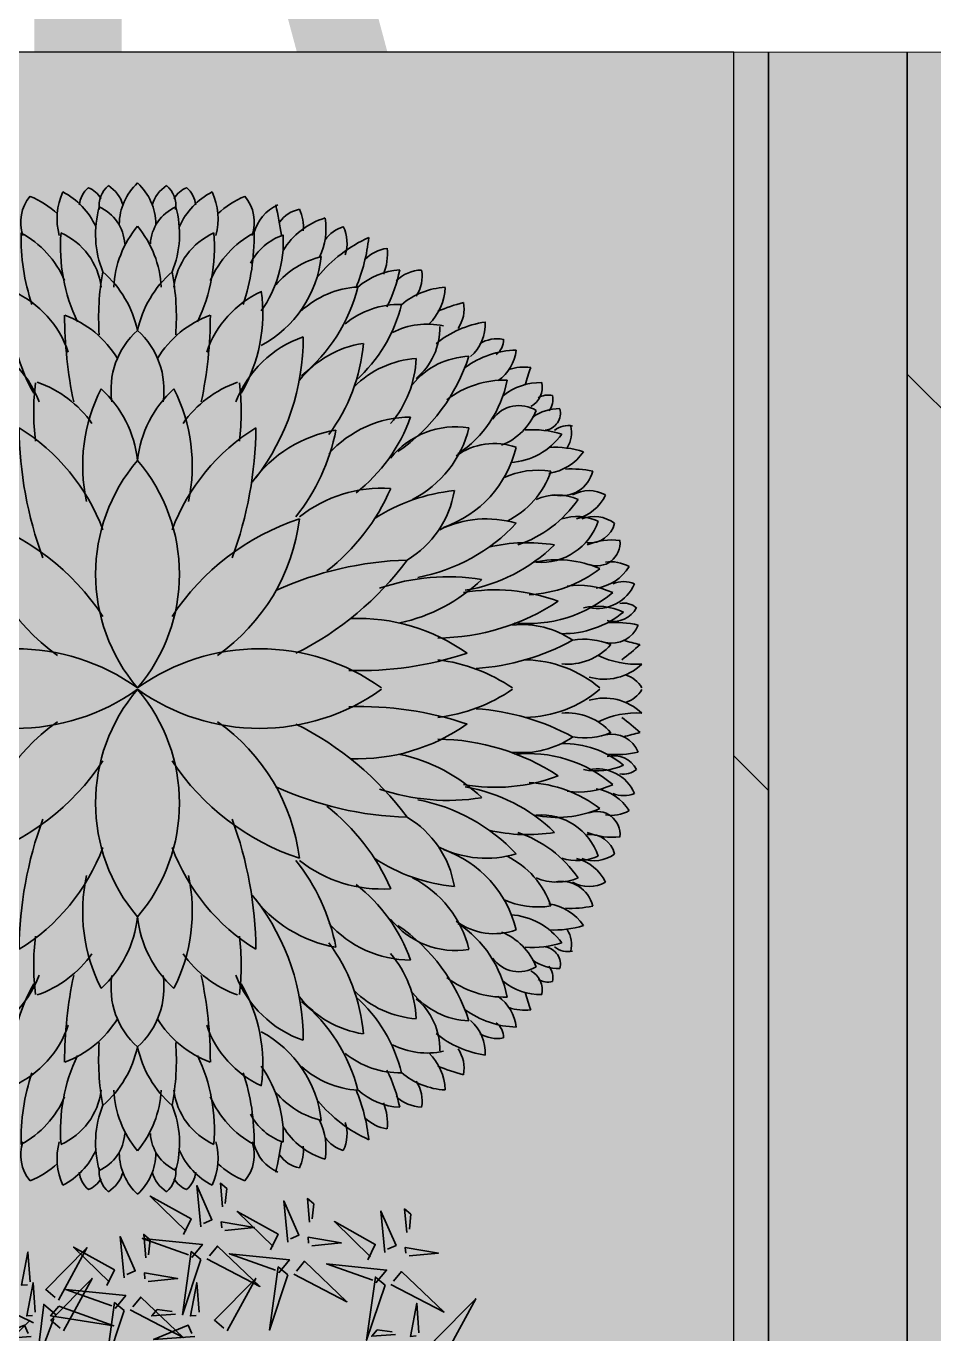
# Model space of a CAD drawing. Header units: millimetres. Extents: x -176651 to 424033, y -469666 to 486614.
# Drawn here: x 220899 to 221314, y 66338 to 66937 of the extents above; entities that cross this region are included whole.
import ezdxf

# ---------------------------------------------------------------- set-up
doc = ezdxf.new("R2010")
doc.units = ezdxf.units.MM
doc.linetypes.add('1625W-Roof Plan$0$DASHED', pattern=[0.75, 0.5, -0.25])
for name, color, linetype in [('1625_West Villa$0$ad-Elevation 10', 8, 'Continuous'), ('1625_West Villa$0$ad-Verandah', 8, 'Continuous'), ('1625W-Roof Plan$0$ad-Secondary Roof', 8, 'Continuous'), ('ad-Plinth', 8, 'Continuous'), ('ad-Verandah', 33, 'Continuous')]:
    doc.layers.add(name, color=color, linetype=linetype)
doc.layers.add('1625_West Villa$0$ad-Landscape', color=8, linetype='Continuous', lineweight=35)

# ---------------------------------------------------------------- blocks, each defined once
blk = doc.blocks.new('zw$F00C')
at = {"layer": 'ad-Verandah', "lineweight": 9}
blk.add_lwpolyline([(0, 13620), (-1520, 13620), (-1520, 8645), (0, 8645)], close=True, dxfattribs=at)
blk = doc.blocks.new('zw$898C')
at = {"layer": 'ad-Plinth', "ltscale": 5}
blk.add_blockref('zw$F00C', (30903.46, -375453.88), dxfattribs=at)
blk = doc.blocks.new('1625_West Villa$0$bamboo')
at = {"layer": '1625_West Villa$0$ad-Landscape', "color": 62}
for points in [[(-240.7, -1085.3), (-274.6, -1114.5), (-294.1, -954.6), (-248, -1076.9)], [(-60.1, -1097.9), (-109.5, -950.3), (-85.9, -1119.2), (-60.1, -1097.9)], [(-302.5, -1064.9), (-343.7, -1085.5), (-406.8, -977.8), (-311, -1072.1)], [(-308.2, -1029.1), (-418.5, -1020.8), (-326.4, -1059.4), (-316.7, -1036.4)], [(-222.2, -1043.5), (-145.8, -1183.9), (-256.1, -1072.6), (-230.7, -1050.8)], [(-44.4, -1099.5), (97.5, -1025.9), (-15.9, -1134), (-37.3, -1108.1)], [(128.7, -1029.1), (18.4, -1020.8), (110.5, -1059.4), (120.2, -1036.4)], [(214.7, -1043.5), (291.1, -1183.9), (180.8, -1072.6), (206.2, -1050.8)], [(376.8, -1193.4), (327.4, -1045.8), (350.9, -1214.7), (376.8, -1193.4)], [(636.2, -1166.1), (586.8, -1018.5), (610.3, -1187.4), (636.2, -1166.1)], [(663.7, -1034), (600.7, -1029.3), (615.2, -1046.2), (655.2, -1041.3)], [(-234.6, -1109.5), (-88.1, -1057.2), (-256.5, -1084.1), (-234.6, -1109.5)], [(-297.3, -1093.3), (-303.3, -1172), (-320.3, -1083.6), (-304.5, -1084.8)], [(-84.4, -1103.5), (-56, -1138), (-216.2, -1154.2), (-93.1, -1110.6)], [(76.6, -1088.6), (13.6, -1083.8), (28.1, -1100.8), (68.1, -1095.8)], [(144.7, -1234.3), (95.3, -1086.7), (118.8, -1255.6), (144.7, -1234.3)], [(139.6, -1093.3), (133.6, -1172), (116.6, -1083.6), (132.3, -1084.8)], [(-235.8, -1125.3), (-159.4, -1265.7), (-269.7, -1154.4), (-244.3, -1132.6)], [(392.5, -1194.9), (534.4, -1121.4), (420.9, -1229.4), (399.6, -1203.5)], [(-310.9, -1175.1), (-316.9, -1253.9), (-334, -1165.5), (-318.2, -1166.6)], [(-106.2, -1164.9), (-86.3, -1206.5), (-195.3, -1267.4), (-99.1, -1173.5)], [(-60.5, -1185.2), (-71, -1295.3), (-30.6, -1204), (-53.4, -1193.8)], [(3.9, -1175.6), (82.5, -1183.2), (-6.2, -1198.4), (-4.7, -1182.7)], [(160.4, -1235.8), (302.3, -1162.3), (188.8, -1270.3), (167.5, -1244.4)], [(611.8, -1171.7), (640.3, -1206.2), (480.1, -1222.4), (603.2, -1178.8)], [(352.4, -1199), (380.9, -1233.5), (220.7, -1249.7), (343.8, -1206.1)], [(120.3, -1239.9), (148.8, -1274.4), (-11.4, -1290.6), (111.7, -1247)], [(-2.1, -1238.5), (-8.1, -1301.4), (9.1, -1287.1), (5, -1247.1)], [(590.1, -1233.1), (609.9, -1274.7), (501, -1335.5), (597.2, -1241.7)], [(635.8, -1253.4), (625.3, -1363.4), (665.7, -1272.1), (642.9, -1262)], [(330.7, -1260.4), (350.5, -1301.9), (241.6, -1362.8), (337.8, -1269)], [(376.4, -1280.6), (365.9, -1390.7), (406.3, -1299.4), (383.5, -1289.3)], [(440.8, -1271), (519.4, -1278.6), (430.7, -1293.8), (432.2, -1278.1)], [(98.6, -1301.3), (118.4, -1342.9), (9.5, -1403.7), (105.7, -1309.9)], [(144.3, -1321.5), (133.8, -1431.6), (174.2, -1340.3), (151.4, -1330.2)], [(208.7, -1311.9), (287.3, -1319.5), (198.6, -1334.7), (200.1, -1319)], [(694.2, -1306.6), (688.2, -1369.5), (705.4, -1355.3), (701.3, -1315.3)], [(434.8, -1333.9), (428.8, -1396.8), (446, -1382.6), (441.9, -1342.5)], [(202.7, -1374.8), (196.7, -1437.7), (213.9, -1423.5), (209.8, -1383.4)]]:
    blk.add_lwpolyline(points, dxfattribs=at)
at = {"layer": '1625_West Villa$0$ad-Landscape', "color": 76}
for points in [[(801.8, -988.9), (878.2, -1129.3), (767.9, -1018.1), (793.3, -996.2)], [(726.7, -1038.7), (720.7, -1117.5), (703.7, -1029.1), (719.4, -1030.3)], [(651.9, -1167.6), (793.8, -1094.1), (680.3, -1202.1), (659, -1176.3)], [(700.2, -1243.7), (778.8, -1251.3), (690.1, -1266.6), (691.6, -1250.8)]]:
    blk.add_lwpolyline(points, dxfattribs=at)
blk = doc.blocks.new('1625_West Villa$0$A$C7DA81DBD')
at = {"layer": '1625_West Villa$0$ad-Landscape'}
for centre, radius, start, end in [((4.147, 8.318), 0.227, 130.9335, 187.2728), ((3.83, 8.236), 0.305, 17.0973, 56.395), ((4.567, 8.16), 0.477, 132.7387, 179.5624), ((3.602, 8.179), 0.342, 140.1793, 198.6746), ((3.063, 7.709), 0.743, 47.0323, 68.1406), ((4.101, 8.21), 0.535, 155.1905, 195.2068), ((3.338, 7.896), 0.606, 24.0272, 62.7305), ((3.977, 8.301), 0.225, 130.8443, 173.759), ((3.752, 8.272), 0.214, 30.4156, 68.83), ((4.728, 8.08), 0.838, 164.1327, 202.2774), ((3.777, 7.981), 0.359, 3.0513, 66.2944), ((4.915, 7.589), 0.873, 140.3941, 176.9962), ((5.028, 8.053), 1.765, 178.7548, 198.6115), ((2.873, 7.365), 0.824, 23.2196, 61.7797), ((5.053, 7.972), 1.458, 175.3381, 205.5558), ((3.37, 7.569), 0.57, 6.6723, 66.2687), ((5.983, 7.38), 2.067, 169.3214, 184.0479), ((3.367, 7.085), 0.895, 11.9619, 49.2113), ((4.538, 7.416), 1.349, 172.2305, 210.013), ((2.838, 6.81), 0.868, 18.6878, 65.2839), ((7.132, 7.397), 3.502, 179.9824, 192.0052), ((3.329, 6.578), 0.874, 31.4049, 69.8192), ((4.696, 6.77), 0.676, 132.165, 188.6083), ((2.546, 6.334), 0.932, 21.0147, 71.0085), ((5.353, 6.584), 1.983, 172.8697, 187.1303), ((3.099, 5.955), 0.928, 34.9166, 71.0505), ((5.216, 6.13), 1.434, 153.1598, 192.1138), ((3.296, 6.073), 0.953, 6.2214, 47.7369), ((2.351, 4.995), 1.708, 20.4746, 58.3718), ((6.505, 6.477), 3.258, 180.4864, 200.1425), ((5.367, 5.219), 1.476, 139.5678, 220.4322), ((4.521, 5.887), 1.654, 187.071, 234.8541), ((2.238, 3.734), 2.052, 33.3645, 71.7788), ((3.217, 2.824), 1.766, 54.4662, 125.5338)]:
    blk.add_arc(centre, radius, start, end, dxfattribs=at)
at = {"layer": '1625_West Villa$0$ad-Landscape', "color": 76}
for centre, radius, start, end in [((3.92, 8.16), 0.477, 0.4376, 47.2613), ((4.657, 8.236), 0.305, 123.605, 162.9027), ((4.339, 8.318), 0.227, 352.7272, 49.0665), ((4.734, 8.272), 0.214, 111.17, 149.5844), ((5.149, 7.896), 0.606, 117.2695, 155.9728), ((4.509, 8.301), 0.225, 6.241, 49.1557), ((4.386, 8.21), 0.535, 344.7932, 24.8095), ((5.424, 7.709), 0.743, 111.8594, 132.9677), ((4.884, 8.179), 0.342, 341.3254, 39.8207), ((4.71, 7.981), 0.359, 113.7056, 176.9487), ((3.759, 8.08), 0.838, 337.7226, 15.8673), ((5.57, 7.999), 0.358, 114.3218, 165.6204), ((-1.623, 6.928), 7.168, 9.1667, 11.2403), ((5.658, 8.025), 0.269, 101.0401, 144.9578), ((5.296, 8.143), 0.343, 353.8947, 25.1777), ((3.571, 7.589), 0.873, 3.0038, 39.6059), ((6.003, 7.618), 0.625, 106.9117, 148.7423), ((5.277, 8.125), 0.552, 334.5471, 9.5144), ((5.116, 7.569), 0.57, 113.7313, 173.3277), ((3.433, 7.972), 1.458, 334.4442, 4.6619), ((5.613, 7.365), 0.824, 118.2203, 156.7804), ((3.459, 8.053), 1.765, 341.3885, 1.2452), ((5.626, 7.611), 0.488, 108.8174, 152.5625), ((4.454, 8.019), 1.016, 324.8498, 3.0189), ((6.688, 6.955), 1.205, 114.4744, 140.3824), ((6.065, 7.855), 0.302, 107.3992, 143.6788), ((5.695, 8.006), 0.311, 341.2129, 26.1809), ((4.709, 8.207), 1.488, 337.2926, 354.0275), ((6.401, 7.61), 0.356, 99.6308, 133.1371), ((5.936, 7.906), 0.41, 336.3892, 7.6723), ((4.822, 8), 0.974, 298.3444, 353.5331), ((5.967, 7.177), 0.735, 103.908, 139.6134), ((5.119, 7.085), 0.895, 130.7887, 168.0381), ((2.503, 7.38), 2.067, 355.9521, 10.6786), ((6.483, 7.199), 0.581, 93.3251, 131.6636), ((5.158, 8.051), 1.32, 333.7814, 348.0611), ((6.646, 7.449), 0.329, 92.3146, 133.7549), ((6.349, 7.724), 0.289, 325.3594, 10.9222), ((5.648, 6.81), 0.868, 114.7161, 161.3122), ((3.948, 7.416), 1.349, 329.987, 7.7695), ((4.731, 7.978), 1.408, 309.2482, 345.9132), ((6.139, 6.872), 0.764, 93.1884, 132.6145), ((6.865, 7.013), 0.621, 93.0667, 130.2241), ((6.372, 7.651), 0.461, 314.4168, 357.6352), ((6.451, 6.759), 0.73, 88.9494, 129.1849), ((5.257, 7.78), 1.242, 311.6019, 346.473), ((7.289, 6.26), 1.281, 103.7152, 113.8565), ((6.702, 7.45), 0.289, 325.3594, 10.9222), ((5.157, 6.578), 0.874, 110.1808, 148.5951), ((1.354, 7.397), 3.502, 347.9948, 0.0176), ((3.79, 6.77), 0.676, 351.3917, 47.835), ((6.679, 6.679), 0.643, 77.6145, 116.9239), ((6.242, 7.287), 0.544, 309.3196, 1.7514), ((7.298, 6.487), 0.863, 98.6128, 128.9762), ((6.797, 7.325), 0.372, 312.039, 2.3981), ((5.941, 6.334), 0.932, 108.9915, 158.9853), ((3.701, 7.206), 1.936, 322.5885, 0.2685), ((6.269, 6.324), 0.846, 98.5709, 141.5072), ((4.685, 7.277), 1.463, 322.928, 355.4603), ((7.268, 6.926), 0.274, 78.7338, 122.0246), ((7.172, 7.188), 0.15, 306.1904, 2.5297), ((5.572, 7.514), 1.53, 304.2544, 342.4095), ((7.056, 6.407), 0.645, 92.2183, 140.8436), ((7.448, 6.345), 0.759, 91.415, 126.1567), ((7.076, 7.142), 0.356, 304.2819, 353.793), ((6.645, 6.215), 0.821, 94.0733, 134.8771), ((5.69, 7.069), 0.898, 319.4924, 357.6991), ((7.498, 6.563), 0.399, 82.2727, 109.059), ((8.954, 6.436), 1.496, 159.5864, 165.4463), ((5.387, 5.955), 0.928, 108.9495, 145.0834), ((3.133, 6.584), 1.983, 352.8697, 7.1303), ((7.331, 6.057), 0.795, 88.4481, 127.5281), ((6.41, 7.032), 0.96, 303.4494, 349.1419), ((7.63, 6.342), 0.488, 88.4011, 129.1706), ((7.462, 6.792), 0.186, 299.0055, 11.7638), ((5.19, 6.073), 0.953, 132.2631, 173.7786), ((3.27, 6.13), 1.434, 347.8862, 26.8402), ((7.697, 6.557), 0.168, 76.8191, 120.1098), ((7.568, 6.693), 0.17, 323.7235, 9.2863), ((7.453, 6.365), 0.273, 57.8448, 144.6011), ((7.791, 6.233), 0.379, 89.0458, 126.1809), ((7.653, 6.576), 0.148, 278.297, 13.9033), ((6.544, 5.613), 0.927, 90.1716, 138.2607), ((5.2, 7.022), 1.425, 308.2279, 340.2669), ((7.11, 6.791), 0.525, 291.9719, 338.1743), ((6.135, 4.995), 1.708, 121.6282, 159.5254), ((1.981, 6.477), 3.258, 339.8575, 359.5136), ((6.099, 5.346), 1.102, 99.7318, 143.9609), ((4.256, 6.754), 1.688, 321.4367, 348.9715), ((6.918, 5.764), 0.695, 80.6567, 141.7175), ((6.137, 6.667), 0.921, 297.1177, 346.3316), ((7.347, 6.73), 0.573, 273.6266, 324.2365), ((7.567, 5.641), 0.793, 71.9877, 94.4337), ((7.866, 6.286), 0.183, 77.9287, 128.8575), ((7.656, 6.411), 0.239, 327.6824, 13.2452), ((6.502, 6.512), 0.955, 289.2599, 346.2572), ((7.245, 5.774), 0.544, 70.202, 126.221), ((7.751, 5.473), 0.814, 72.4778, 93.2362), ((3.12, 5.219), 1.476, 319.5678, 40.4322), ((7.637, 6.498), 0.437, 278.927, 325.2152), ((7.613, 5.388), 0.705, 81.247, 114.3965), ((7.032, 6.318), 0.727, 296.203, 341.3292), ((7.81, 6.149), 0.271, 257.551, 346.3454), ((7.889, 5.226), 0.879, 77.9266, 92.9974), ((6.296, 4.831), 1.111, 86.0484, 128.3502), ((4.747, 6.643), 1.772, 307.9554, 336.5901), ((7.056, 4.425), 1.503, 95.6253, 123.1332), ((6.084, 6.056), 0.836, 300.6803, 350.6952), ((7.115, 6.425), 1.015, 288.9376, 325.3584), ((7.774, 5.441), 0.443, 66.5632, 113.4368), ((8.042, 5.642), 0.279, 60.3623, 119.6377), ((7.846, 6.043), 0.37, 283.9638, 334.6363), ((6.248, 3.734), 2.052, 108.2212, 146.6355), ((3.965, 5.887), 1.654, 305.1459, 352.929), ((6.314, 6.693), 1.53, 280.88, 316.8447), ((7.178, 4.791), 0.892, 73.6401, 116.0812), ((7.637, 5.826), 0.508, 265.6371, 341.6343), ((7.942, 5.275), 0.428, 65.5975, 107.5893), ((8.086, 5.419), 0.285, 53.2838, 111.6454), ((8.049, 5.695), 0.213, 263.9314, 347.1466), ((8.234, 4.962), 0.544, 82.7166, 112.3542), ((6.764, 6.473), 1.411, 279.6586, 314.4053), ((7.522, 4.057), 1.427, 80.7451, 103.0431), ((8.11, 5.482), 0.193, 249.404, 5.8133), ((6.598, 2.448), 2.891, 91.7421, 114.3259), ((4.426, 6.873), 2.589, 296.3796, 323.6291), ((7.772, 4.425), 0.914, 66.6856, 101.9827), ((8.226, 5.008), 0.314, 60.8349, 98.4067), ((6.855, 3.425), 1.771, 80.79, 108.9313), ((6.158, 6.193), 1.415, 281.8912, 313.8777), ((7.486, 6.11), 1.065, 272.7479, 307.4895), ((8.049, 5.482), 0.386, 278.1128, 328.8491), ((7.249, 3.557), 1.529, 69.608, 99.927), ((7.532, 5.895), 1.093, 263.8281, 310.4783), ((7.958, 4.448), 0.678, 65.2948, 98.4443), ((8.107, 5.278), 0.348, 259.2126, 336.0816), ((8.333, 4.921), 0.235, 66.9546, 113.0454), ((6.75, 6.553), 1.873, 270.6495, 303.447), ((8.333, 4.809), 0.166, 49.7168, 100.6456), ((6.096, 3.256), 1.59, 54.6574, 92.1931), ((7.823, 5.52), 0.803, 269.2102, 309.3859), ((8.111, 4.422), 0.526, 65.037, 102.6088), ((8.25, 5.034), 0.214, 255.3103, 332.8065), ((7.477, 4.034), 0.76, 55.7746, 95.8794), ((8.234, 4.876), 0.238, 256.9971, 338.7719), ((8.264, 3.924), 0.887, 77.5296, 94.4585), ((6.965, 6.369), 1.948, 273.7396, 298.8178), ((7.86, 4.946), 0.486, 264.4297, 318.861), ((8.004, 4.104), 0.567, 66.9564, 100.106), ((7.295, 5.881), 1.72, 306.4839, 313.13), ((8.73, 5.884), 1.285, 251.9995, 258.3628), ((5.27, 2.824), 1.766, 54.4662, 125.5338), ((6.107, 7.288), 2.882, 268.2827, 288.3895), ((8.441, 5.194), 0.734, 243.983, 273.5711), ((6.596, 3.086), 1.423, 55.6803, 82.958), ((7.484, 3.489), 1.009, 49.8945, 88.7438), ((8.17, 4.791), 0.456, 253.7631, 313.9118), ((8.289, 4.155), 0.224, 28.4336, 74.6891), ((3.217, 5.686), 1.766, 234.4662, 305.5338), ((5.367, 3.292), 1.476, 139.5678, 220.4322), ((3.12, 3.292), 1.476, 319.5678, 40.4322), ((5.27, 5.686), 1.766, 234.4662, 305.5338), ((6.596, 5.425), 1.423, 277.042, 304.3197), ((7.484, 5.021), 1.009, 271.2562, 310.1055), ((8.289, 4.356), 0.224, 285.3109, 331.5664), ((6.107, 1.222), 2.882, 71.6105, 91.7173), ((6.965, 2.141), 1.948, 61.1822, 86.2604), ((8.17, 3.72), 0.456, 46.0882, 106.2369), ((4.521, 2.623), 1.654, 125.1459, 172.929), ((3.965, 2.623), 1.654, 7.071, 54.8541), ((7.86, 3.564), 0.486, 41.139, 95.5703), ((8.441, 3.316), 0.734, 86.4289, 116.017), ((7.295, 2.629), 1.72, 46.87, 53.5161), ((4.426, 1.638), 2.589, 36.3709, 63.6204), ((6.096, 5.254), 1.59, 267.8069, 305.3426), ((8.004, 4.407), 0.567, 259.894, 293.0436), ((8.234, 3.634), 0.238, 21.2281, 103.0029), ((8.73, 2.626), 1.285, 101.6372, 108.0005), ((6.75, 1.957), 1.873, 56.553, 89.3505), ((7.477, 4.476), 0.76, 264.1206, 304.2254), ((7.823, 2.99), 0.803, 50.6141, 90.7898), ((2.238, 4.776), 2.052, 288.2212, 326.6355), ((6.248, 4.776), 2.052, 213.3645, 251.7788), ((6.158, 2.317), 1.415, 46.1223, 78.1088), ((7.532, 2.615), 1.093, 49.5217, 96.1719), ((8.264, 4.586), 0.887, 265.5415, 282.4704), ((8.25, 3.476), 0.214, 27.1935, 104.6897), ((8.111, 4.088), 0.526, 257.3912, 294.963), ((8.107, 3.233), 0.348, 23.9184, 100.7874), ((8.333, 3.701), 0.166, 259.3544, 310.2832), ((6.598, 6.063), 2.891, 245.6741, 268.2579), ((7.249, 4.953), 1.529, 260.073, 290.392), ((6.764, 2.037), 1.411, 45.5947, 80.3414), ((7.486, 2.401), 1.065, 52.5105, 87.2521), ((7.958, 4.063), 0.678, 261.5557, 294.7052), ((6.855, 5.085), 1.771, 251.0687, 279.21), ((6.314, 1.817), 1.53, 43.1553, 79.12), ((8.049, 3.028), 0.386, 31.1509, 81.8872), ((8.333, 3.59), 0.235, 246.9546, 293.0454), ((4.747, 1.868), 1.772, 23.4099, 52.0446), ((7.772, 4.085), 0.914, 258.0173, 293.3144), ((7.637, 2.685), 0.508, 18.3657, 94.3629), ((8.11, 3.029), 0.193, 354.1867, 110.596), ((8.226, 3.502), 0.314, 261.5933, 299.1651), ((6.505, 2.033), 3.258, 159.8575, 179.5136), ((1.981, 2.033), 3.258, 0.4864, 20.1425), ((6.084, 2.454), 0.836, 9.3048, 59.3197), ((7.522, 4.454), 1.427, 256.9569, 279.2549), ((7.115, 2.086), 1.015, 34.6416, 71.0624), ((8.234, 3.548), 0.544, 247.6458, 277.2834), ((8.049, 2.816), 0.213, 12.8534, 96.0686), ((2.351, 3.515), 1.708, 301.6282, 339.5254), ((6.135, 3.515), 1.708, 200.4746, 238.3718), ((7.178, 3.719), 0.892, 243.9188, 286.3599), ((6.502, 1.998), 0.955, 13.7428, 70.7401), ((8.086, 3.092), 0.285, 248.3546, 306.7162), ((4.256, 1.756), 1.688, 11.0285, 38.5633), ((6.296, 3.68), 1.111, 231.6498, 273.9516), ((7.056, 4.085), 1.503, 236.8668, 264.3747), ((7.032, 2.193), 0.727, 18.6708, 63.797), ((7.942, 3.235), 0.428, 252.4107, 294.4025), ((7.846, 2.468), 0.37, 25.3637, 76.0362), ((5.216, 2.38), 1.434, 167.8862, 206.8402), ((3.27, 2.38), 1.434, 333.1598, 12.1138), ((6.137, 1.843), 0.921, 13.6684, 62.8823), ((7.774, 3.069), 0.443, 246.5632, 293.4368), ((5.2, 1.488), 1.425, 19.7331, 51.7721), ((7.81, 2.361), 0.271, 13.6546, 102.449), ((8.042, 2.868), 0.279, 240.3623, 299.6377), ((6.099, 3.165), 1.102, 216.0391, 260.2682), ((3.701, 1.304), 1.936, 359.7315, 37.4115), ((7.613, 3.122), 0.705, 245.6035, 278.753), ((7.637, 2.012), 0.437, 34.7848, 81.073), ((7.889, 3.285), 0.879, 267.0026, 282.0734), ((3.296, 2.438), 0.953, 312.2631, 353.7786), ((5.19, 2.438), 0.953, 186.2214, 227.7369), ((6.918, 2.747), 0.695, 218.2825, 279.3433), ((7.347, 1.78), 0.573, 35.7635, 86.3734), ((6.544, 2.897), 0.927, 221.7393, 269.8284), ((5.572, 0.996), 1.53, 17.5905, 55.7456), ((7.245, 2.736), 0.544, 233.779, 289.798), ((6.41, 1.479), 0.96, 10.8581, 56.5506), ((7.11, 1.72), 0.525, 21.8257, 68.0281), ((7.751, 3.038), 0.814, 266.7638, 287.5222), ((7.656, 2.1), 0.239, 346.7548, 32.3176), ((5.353, 1.927), 1.983, 172.8697, 187.1303), ((3.133, 1.927), 1.983, 352.8697, 7.1303), ((4.685, 1.234), 1.463, 4.5397, 37.072), ((7.567, 2.869), 0.793, 265.5663, 288.0123), ((3.099, 2.555), 0.928, 288.9495, 325.0834), ((5.387, 2.555), 0.928, 214.9166, 251.0505), ((5.69, 1.441), 0.898, 2.3009, 40.5076), ((7.453, 2.146), 0.273, 215.3989, 302.1552), ((7.653, 1.935), 0.148, 346.0967, 81.703), ((7.866, 2.224), 0.183, 231.1425, 282.0713), ((7.462, 1.718), 0.186, 348.2362, 60.9945), ((7.791, 2.278), 0.379, 233.8191, 270.9542), ((7.568, 1.817), 0.17, 350.7137, 36.2765), ((2.546, 2.176), 0.932, 288.9915, 338.9853), ((4.538, 1.094), 1.349, 149.987, 187.7695), ((7.132, 1.113), 3.502, 167.9948, 180.0176), ((4.696, 1.741), 0.676, 171.3917, 227.835), ((3.79, 1.741), 0.676, 312.165, 8.6083), ((1.354, 1.113), 3.502, 359.9824, 12.0052), ((5.941, 2.176), 0.932, 201.0147, 251.0085), ((3.948, 1.094), 1.349, 352.2305, 30.013), ((7.331, 2.454), 0.795, 232.4719, 271.5519), ((7.63, 2.168), 0.488, 230.8294, 271.5989), ((7.697, 1.953), 0.168, 239.8902, 283.1809), ((6.269, 2.186), 0.846, 218.4928, 261.4291), ((6.645, 2.296), 0.821, 225.1229, 265.9267), ((5.257, 0.731), 1.242, 13.527, 48.3981), ((7.056, 2.103), 0.645, 219.1564, 267.7817), ((7.076, 1.368), 0.356, 6.207, 55.7181), ((8.954, 2.075), 1.496, 194.5537, 200.4136), ((4.731, 0.533), 1.408, 14.0868, 50.7518), ((6.242, 1.223), 0.544, 358.2486, 50.6804), ((7.448, 2.165), 0.759, 233.8433, 268.585), ((7.498, 1.948), 0.399, 250.941, 277.7273), ((3.329, 1.932), 0.874, 290.1808, 328.5951), ((5.157, 1.932), 0.874, 211.4049, 249.8192), ((6.797, 1.185), 0.372, 357.6019, 47.961), ((7.172, 1.322), 0.15, 357.4703, 53.8096), ((2.838, 1.701), 0.868, 294.7161, 341.3122), ((5.648, 1.701), 0.868, 198.6878, 245.2839), ((4.822, 0.51), 0.974, 6.4669, 61.6556), ((7.298, 2.023), 0.863, 231.0238, 261.3872), ((7.268, 1.585), 0.274, 237.9754, 281.2662), ((5.983, 1.131), 2.067, 175.9521, 190.6786), ((3.367, 1.426), 0.895, 310.7887, 348.0381), ((5.119, 1.426), 0.895, 191.9619, 229.2113), ((2.503, 1.131), 2.067, 349.3214, 4.0479), ((6.679, 1.831), 0.643, 243.0761, 282.3855), ((6.702, 1.06), 0.289, 349.0778, 34.6406), ((5.053, 0.538), 1.458, 154.4442, 184.6619), ((3.433, 0.538), 1.458, 355.3381, 25.5558), ((6.451, 1.751), 0.73, 230.8151, 271.0506), ((6.372, 0.859), 0.461, 2.3648, 45.5832), ((5.028, 0.458), 1.765, 161.3885, 181.2452), ((3.459, 0.458), 1.765, 358.7548, 18.6115), ((4.454, 0.491), 1.016, 356.9811, 35.1502), ((6.139, 1.638), 0.764, 227.3855, 266.8116), ((5.158, 0.459), 1.32, 11.9389, 26.2186), ((6.865, 1.498), 0.621, 229.7759, 266.9333), ((7.289, 2.251), 1.281, 246.1435, 256.2848), ((6.349, 0.787), 0.289, 349.0778, 34.6406), ((2.873, 1.146), 0.824, 298.2203, 336.7804), ((3.37, 0.942), 0.57, 293.7313, 353.3277), ((4.915, 0.921), 0.873, 183.0038, 219.6059), ((3.571, 0.921), 0.873, 320.3941, 356.9962), ((5.116, 0.942), 0.57, 186.6723, 246.2687), ((5.613, 1.146), 0.824, 203.2196, 241.7797), ((5.967, 1.333), 0.735, 220.3866, 256.092), ((6.688, 1.555), 1.205, 219.6176, 245.5256), ((4.709, 0.304), 1.488, 5.9725, 22.7074), ((6.483, 1.312), 0.581, 228.3364, 266.6749), ((6.646, 1.061), 0.329, 226.2451, 267.6854), ((4.728, 0.43), 0.838, 157.7226, 195.8673), ((3.759, 0.43), 0.838, 344.1327, 22.2774), ((5.626, 0.9), 0.488, 207.4375, 251.1826), ((5.936, 0.604), 0.41, 352.3277, 23.6108), ((6.003, 0.892), 0.625, 211.2577, 253.0883), ((5.277, 0.386), 0.552, 350.4856, 25.4529), ((5.695, 0.504), 0.311, 333.8191, 18.7871), ((6.401, 0.901), 0.356, 226.8629, 260.3692), ((3.602, 0.331), 0.342, 161.3254, 219.8207), ((4.101, 0.3), 0.535, 164.7932, 204.8095), ((3.777, 0.53), 0.359, 293.7056, 356.9487), ((4.71, 0.53), 0.359, 183.0513, 246.2944), ((4.386, 0.3), 0.535, 335.1905, 15.2068), ((4.884, 0.331), 0.342, 320.1793, 18.6746), ((-1.623, 1.582), 7.168, 348.7597, 350.8333), ((6.065, 0.656), 0.302, 216.3212, 252.6008), ((3.338, 0.614), 0.606, 297.2695, 335.9728), ((4.567, 0.35), 0.477, 180.4376, 227.2613), ((3.92, 0.35), 0.477, 312.7387, 359.5624), ((5.149, 0.614), 0.606, 204.0272, 242.7305), ((5.57, 0.511), 0.358, 194.3796, 245.6782), ((5.658, 0.485), 0.269, 215.0422, 258.9599), ((5.296, 0.367), 0.343, 334.8223, 6.1053), ((3.063, 0.802), 0.743, 291.8594, 312.9677), ((4.147, 0.193), 0.227, 172.7272, 229.0665), ((4.339, 0.193), 0.227, 310.9335, 7.2728), ((5.424, 0.802), 0.743, 227.0323, 248.1406), ((3.977, 0.209), 0.225, 186.241, 229.1557), ((3.752, 0.239), 0.214, 291.17, 329.5844), ((3.83, 0.275), 0.305, 303.605, 342.9027), ((4.657, 0.275), 0.305, 197.0973, 236.395), ((4.734, 0.239), 0.214, 210.4156, 248.83), ((4.509, 0.209), 0.225, 310.8443, 353.759)]:
    blk.add_arc(centre, radius, start, end, dxfattribs=at)
blk = doc.blocks.new('1625_West Villa$0$zw$6CCD')
at = {"transparency": 33554559}
h = blk.add_hatch(color=256, dxfattribs=at)
h.dxf.hatch_style = 1
h.set_gradient(color1=(153, 204, 0), color2=(63, 127, 0), name='INVSPHERICAL')
h.paths.add_polyline_path([(-2430, 0), (-2430, -3295), (-1520, -3295), (-1520, 0)])
h = blk.add_hatch(dxfattribs=at)
h.set_pattern_fill('GRASS', color=74, angle=360)
h.set_pattern_definition([(90, (-2430, 0), (-17.96051, 17.96051), [4.7625, -31.15852]), (45, (-2430, 0), (-17.96051, 17.96051), [4.7625, -20.6375]), (135, (-2430, 0), (-17.96051, -17.96051), [4.7625, -20.6375])])
h.paths.add_polyline_path([(-2430, 0), (-2430, -3295), (-1520, -3295), (-1520, 0)])
h = blk.add_hatch(color=43, dxfattribs=at)
h.dxf.hatch_style = 1
h.paths.add_polyline_path([(0, 0), (-1520, 0), (-1520, -4975), (0, -4975)])
at = {"layer": '1625_West Villa$0$ad-Landscape', "transparency": 33554687}
h = blk.add_hatch(dxfattribs=at)
h.set_pattern_fill('DOLMIT', color=44, scale=10, angle=90)
h.set_pattern_definition([(90, (-1520, -9105), (-63.5, 4e-15), []), (135, (-1520, -9105), (-127, -127), [89.8026, -179.605])])
h.paths.add_polyline_path([(0, 0), (-1520, 0), (-1520, -4975), (0, -4975)])
at = {"layer": '1625_West Villa$0$ad-Elevation 10'}
blk.add_lwpolyline([(-2430, 0), (-2430, -3295), (-1520, -3295), (-1520, 0)], close=True, dxfattribs=at)
at = {"layer": '1625_West Villa$0$ad-Verandah', "lineweight": 9}
blk.add_lwpolyline([(0, 0), (-1520, 0), (-1520, -4975), (0, -4975)], close=True, dxfattribs=at)
at = {"xscale": -54.36482949885722, "yscale": 54.3648294988572, "zscale": 54.36482949885722, "rotation": 179.9999999999999}
blk.add_blockref('1625_West Villa$0$A$C7DA81DBD', (-2023.49, -59.89), dxfattribs=at)
at = {"layer": '1625_West Villa$0$ad-Landscape', "linetype": 'Continuous', "xscale": -0.171360081536486, "yscale": 0.1713600815364859, "zscale": 0.171360081536486, "rotation": 179.9999999999999}
blk.add_blockref('1625_West Villa$0$bamboo', (-1788.6, -763.94), dxfattribs=at)
blk = doc.blocks.new('1625W-Roof Plan$0$A$Ca594aa6c')
at = {"layer": '1625W-Roof Plan$0$ad-Secondary Roof', "linetype": '1625W-Roof Plan$0$DASHED', "ltscale": 2, "const_width": 40}
for points in [[(-1820, 450), (-1031.4, -2487.5), (-1820, -5425)], [(-1820, 450), (2380, 450), (4485.37, -2487.5), (2380, -5425), (-1820, -5425)]]:
    blk.add_lwpolyline(points, close=True, dxfattribs=at)
blk = doc.blocks.new('1625W-Roof Plan')
blk.add_blockref('1625W-Roof Plan$0$A$Ca594aa6c', (0, 13620))
blk = doc.blocks.new('1625_West Villa')
at = {"layer": '1625_West Villa$0$ad-Verandah'}
blk.add_blockref('1625_West Villa$0$zw$6CCD', (0, 13620), dxfattribs=at)
blk.add_blockref('1625W-Roof Plan', (0, 0))
blk = doc.blocks.new("All Plot's Villa Plans")
at = {"ltscale": 5}
blk.add_blockref('1625_West Villa', (222742.28, 53304.9), dxfattribs=at)

msp = doc.modelspace()

# ---------------------------------------------------------------- block references
at = {"ltscale": 5}
msp.add_blockref("All Plot's Villa Plans", (0, 0), dxfattribs=at)

# ---------------------------------------------------------------- next in the draw order: block references
msp.add_blockref('zw$898C', (191838.82, 428758.78), dxfattribs=at)

doc.saveas('drawing.dxf')
